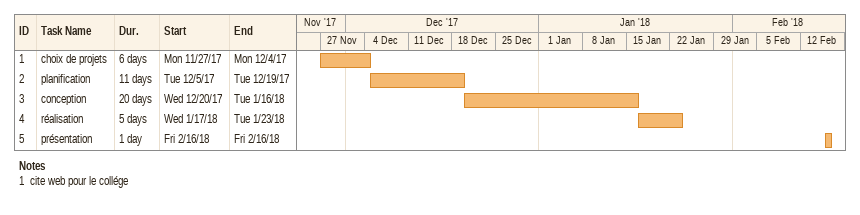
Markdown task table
| ID | Task | Duration | Start | Finish |
|---|---|---|---|---|
| 1 | choix de projets | 6d | 2017-11-27 | 2017-12-04 |
| 2 | planification | 11d | 2017-12-05 | 2017-12-19 |
| 3 | conception | 20d | 2017-12-20 | 2018-01-16 |
| 4 | réalisation | 5d | 2018-01-17 | 2018-01-23 |
| 5 | présentation | 1d | 2018-02-16 | 2018-02-16 |

Notes
- 1: cite web pour le collége
